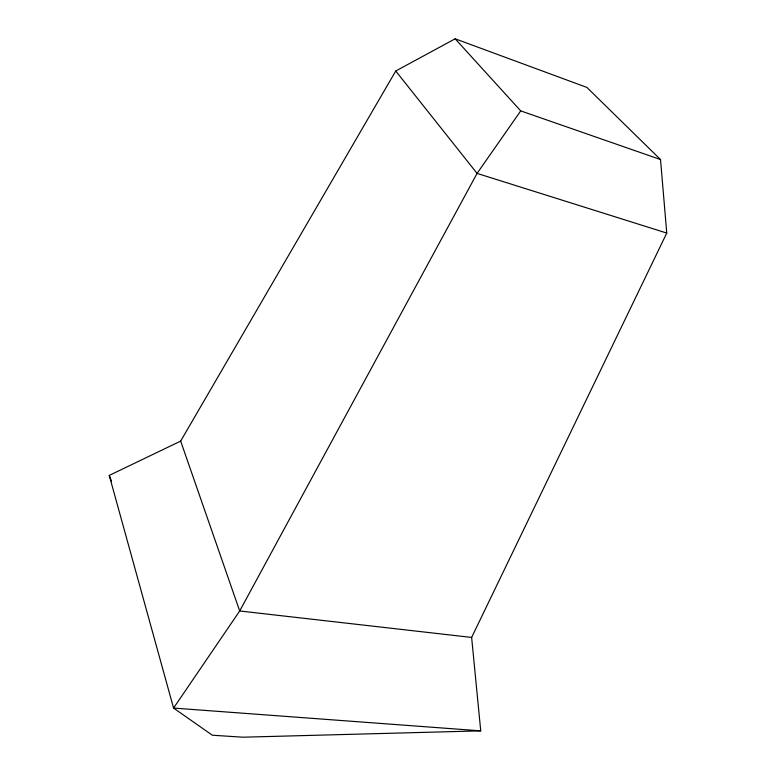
<?xml version="1.0" encoding="UTF-8"?>
<svg xmlns="http://www.w3.org/2000/svg" width="776" height="776" viewBox="0 0 776 776"><rect width="100%" height="100%" fill="white"/><g stroke="black" fill="none" stroke-linecap="round" stroke-linejoin="round"><path stroke-width="1.16" d="M471.633 637.435L666.759 233.062L660.522 159.546L586.879 87.416L455.153 38.8L395.741 71.004L180.662 441.108L109.241 475.416L173.572 708.071L212.352 735.221L242.927 737.2L480.732 730.856L471.633 637.435L239.697 610.974L173.572 708.071L480.732 730.856M660.522 159.546L520.725 110.89L477.075 173.397L239.697 610.974L180.662 441.108M666.759 233.062L477.075 173.397L395.741 71.004M455.153 38.8L520.725 110.89M109.241 475.416L111.531 481.033"/></g></svg>
